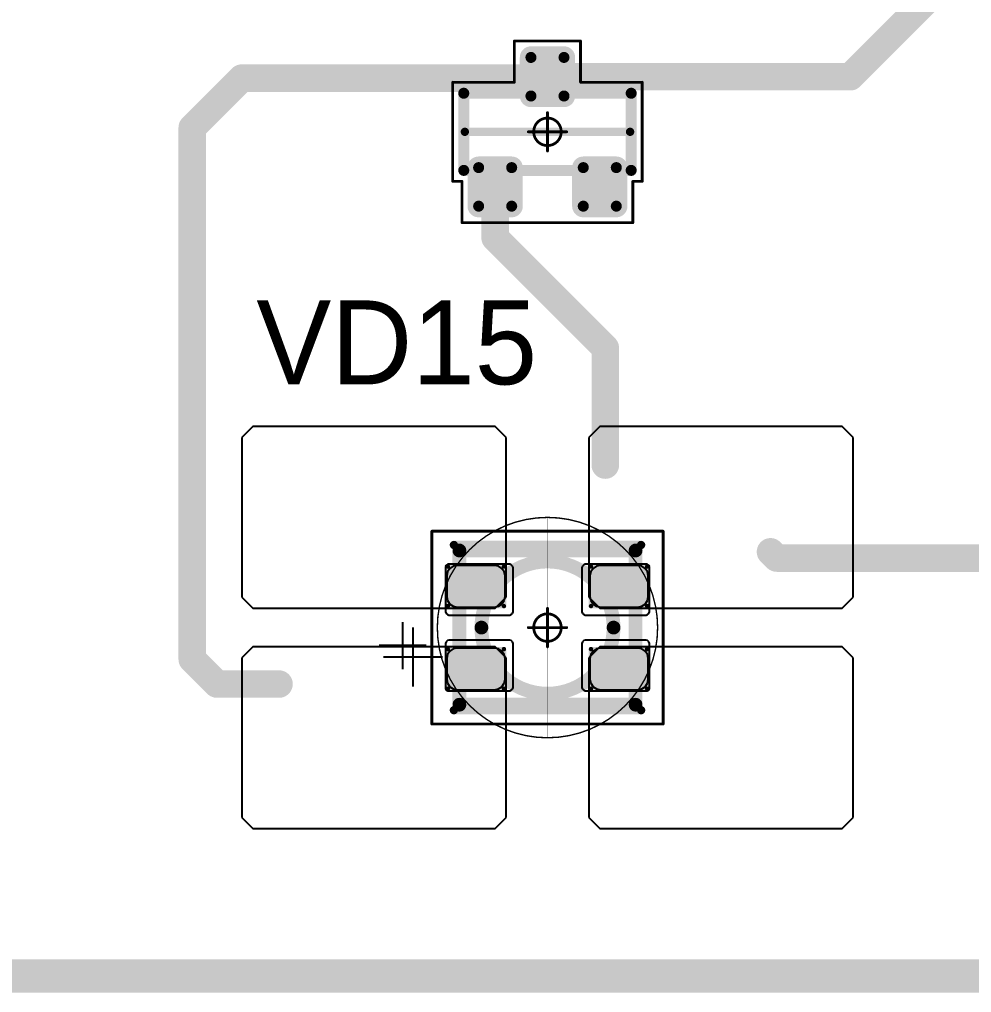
# Model space of a CAD drawing. Header units: millimetres. Extents: x 0 to 400, y 0 to 511.
# Drawn here: x 90.41 to 107.7, y 54.88 to 72.54 of the extents above; entities that cross this region are included whole.
import ezdxf

# ---------------------------------------------------------------- set-up
doc = ezdxf.new("R2010")
doc.units = ezdxf.units.MM
for name, color, linetype in [('Mechanical13', 56, 'Continuous'), ('Mechanical15', 56, 'Continuous'), ('Mechanical2', 216, 'Continuous'), ('TopLayer', 1, 'Continuous'), ('TopOverlay', 2, 'Continuous'), ('TopPaste', 8, 'Continuous'), ('TopSolder', 216, 'Continuous')]:
    doc.layers.add(name, color=color, linetype=linetype)

# ---------------------------------------------------------------- blocks, each defined once
blk = doc.blocks.new('SOT23_582')
at = {"layer": 'Mechanical13', "const_width": 0.2}
for points in [[(-0.7, 1.52), (0.7, 1.52)], [(-0.7, 1.52), (-0.7, -1.52)], [(0.7, 1.52), (0.7, -1.52)], [(-0.7, -1.52), (0.7, -1.52)]]:
    blk.add_lwpolyline(points, dxfattribs=at)
at = {"layer": 'Mechanical13', "const_width": 0.1}
for points in [[(-0.75, 1.52, 1), (-0.65, 1.52, 1)], [(-0.75, 1.52, 1), (-0.65, 1.52, 1)], [(0.65, 1.52, 1), (0.75, 1.52, 1)], [(0.65, 1.52, 1), (0.75, 1.52, 1)], [(-0.75, -1.52, 1), (-0.65, -1.52, 1)], [(-0.75, -1.52, 1), (-0.65, -1.52, 1)], [(0.65, -1.52, 1), (0.75, -1.52, 1)], [(0.65, -1.52, 1), (0.75, -1.52, 1)]]:
    blk.add_lwpolyline(points, format="xyb", close=True, dxfattribs=at)
at = {"layer": 'Mechanical15', "const_width": 0.05}
for points in [[(-0.9, 1.72), (-0.9, 1.55)], [(-0.9, 1.72), (0.9, 1.72)], [(0.9, 1.72), (0.9, 0.6)], [(-1.65, 1.55), (-1.65, -1.55)], [(-1.65, 1.55), (-0.9, 1.55)], [(0.9, 0.6), (1.65, 0.6)], [(1.65, 0.6), (1.65, -0.6)], [(0, 0.35), (0, -0.35)], [(-0.35, 0), (0.35, 0)], [(0.9, -0.6), (1.65, -0.6)], [(0.9, -0.6), (0.9, -1.72)], [(-1.65, -1.55), (-0.9, -1.55)], [(-0.9, -1.55), (-0.9, -1.72)], [(-0.9, -1.72), (0.9, -1.72)]]:
    blk.add_lwpolyline(points, dxfattribs=at)
at = {"layer": 'Mechanical15'}
for points, const_width in [([(-0.913, 1.72, 1), (-0.888, 1.72, 1)], 0.025), ([(-0.913, 1.72, 1), (-0.888, 1.72, 1)], 0.025), ([(0.888, 1.72, 1), (0.913, 1.72, 1)], 0.025), ([(0.888, 1.72, 1), (0.913, 1.72, 1)], 0.025), ([(-1.662, 1.55, 1), (-1.637, 1.55, 1)], 0.025), ([(-1.662, 1.55, 1), (-1.637, 1.55, 1)], 0.025), ([(-0.913, 1.55, 1), (-0.888, 1.55, 1)], 0.025), ([(-0.913, 1.55, 1), (-0.888, 1.55, 1)], 0.025), ([(0.888, 0.6, 1), (0.913, 0.6, 1)], 0.025), ([(0.888, 0.6, 1), (0.913, 0.6, 1)], 0.025), ([(1.637, 0.6, 1), (1.662, 0.6, 1)], 0.025), ([(1.637, 0.6, 1), (1.662, 0.6, 1)], 0.025), ([(-0.012, 0.35, 1), (0.012, 0.35, 1)], 0.025), ([(0.25, 0, 1), (-0.25, 0, 1)], 0.05), ([(-0.362, 0, 1), (-0.337, 0, 1)], 0.025), ([(-0.262, 0, 1), (-0.238, 0, 1)], 0.025), ([(0.238, 0, 1), (0.262, 0, 1)], 0.025), ([(0.337, 0, 1), (0.362, 0, 1)], 0.025), ([(-0.012, -0.35, 1), (0.012, -0.35, 1)], 0.025), ([(0.888, -0.6, 1), (0.913, -0.6, 1)], 0.025), ([(0.888, -0.6, 1), (0.913, -0.6, 1)], 0.025), ([(1.637, -0.6, 1), (1.662, -0.6, 1)], 0.025), ([(1.637, -0.6, 1), (1.662, -0.6, 1)], 0.025), ([(-1.662, -1.55, 1), (-1.637, -1.55, 1)], 0.025), ([(-1.662, -1.55, 1), (-1.637, -1.55, 1)], 0.025), ([(-0.913, -1.55, 1), (-0.888, -1.55, 1)], 0.025), ([(-0.913, -1.55, 1), (-0.888, -1.55, 1)], 0.025), ([(-0.913, -1.72, 1), (-0.888, -1.72, 1)], 0.025), ([(-0.913, -1.72, 1), (-0.888, -1.72, 1)], 0.025), ([(0.888, -1.72, 1), (0.913, -1.72, 1)], 0.025), ([(0.888, -1.72, 1), (0.913, -1.72, 1)], 0.025)]:
    blk.add_lwpolyline(points, format="xyb", close=True, dxfattribs=dict(at, const_width=const_width))
at = {"layer": 'TopLayer', "const_width": 0.1}
for points in [[(-1.4, 1.25, 1), (-1.3, 1.25, 1)], [(-0.7, 1.25, 1), (-0.6, 1.25, 1)], [(-1.4, 0.65, 1), (-1.3, 0.65, 1)], [(-0.7, 0.65, 1), (-0.6, 0.65, 1)], [(0.6, 0.3, 1), (0.7, 0.3, 1)], [(1.3, 0.3, 1), (1.4, 0.3, 1)], [(0.6, -0.3, 1), (0.7, -0.3, 1)], [(1.3, -0.3, 1), (1.4, -0.3, 1)], [(-1.4, -0.65, 1), (-1.3, -0.65, 1)], [(-0.7, -0.65, 1), (-0.6, -0.65, 1)], [(-1.4, -1.25, 1), (-1.3, -1.25, 1)], [(-0.7, -1.25, 1), (-0.6, -1.25, 1)]]:
    blk.add_lwpolyline(points, format="xyb", close=True, dxfattribs=at)
at = {"layer": 'TopLayer'}
for points in [[(-1.45, 1.25), (-1.45, 0.65), (-0.55, 1.25), (-0.55, 0.65)], [(-1.35, 1.35), (-1.35, 0.55), (-0.65, 1.35), (-0.65, 0.55)], [(0.65, 0.4), (0.65, -0.4), (1.35, 0.4), (1.35, -0.4)], [(0.55, 0.3), (0.55, -0.3), (1.45, 0.3), (1.45, -0.3)], [(-1.45, -0.65), (-1.45, -1.25), (-0.55, -0.65), (-0.55, -1.25)], [(-1.35, -0.55), (-1.35, -1.35), (-0.65, -0.55), (-0.65, -1.35)]]:
    blk.add_solid(points, dxfattribs=at)
at = {"layer": 'TopOverlay', "const_width": 0.15}
blk.add_lwpolyline([(0, 1.5), (0, -1.5)], dxfattribs=at)
at = {"layer": 'TopOverlay', "const_width": 0.075}
for points in [[(-0.038, 1.5, 1), (0.038, 1.5, 1)], [(-0.038, -1.5, 1), (0.038, -1.5, 1)]]:
    blk.add_lwpolyline(points, format="xyb", close=True, dxfattribs=at)
at = {"layer": 'TopPaste', "const_width": 0.075}
for points in [[(-1.387, 1.25, 1), (-1.313, 1.25, 1)], [(-0.687, 1.25, 1), (-0.613, 1.25, 1)], [(-1.387, 0.65, 1), (-1.313, 0.65, 1)], [(-0.687, 0.65, 1), (-0.613, 0.65, 1)], [(0.613, 0.3, 1), (0.687, 0.3, 1)], [(1.313, 0.3, 1), (1.387, 0.3, 1)], [(0.613, -0.3, 1), (0.687, -0.3, 1)], [(1.313, -0.3, 1), (1.387, -0.3, 1)], [(-1.387, -0.65, 1), (-1.313, -0.65, 1)], [(-0.687, -0.65, 1), (-0.613, -0.65, 1)], [(-1.387, -1.25, 1), (-1.313, -1.25, 1)], [(-0.687, -1.25, 1), (-0.613, -1.25, 1)]]:
    blk.add_lwpolyline(points, format="xyb", close=True, dxfattribs=at)
at = {"layer": 'TopPaste'}
for points in [[(-1.425, 1.25), (-1.425, 0.65), (-0.575, 1.25), (-0.575, 0.65)], [(-1.35, 1.325), (-1.35, 0.575), (-0.65, 1.325), (-0.65, 0.575)], [(0.65, 0.375), (0.65, -0.375), (1.35, 0.375), (1.35, -0.375)], [(0.575, 0.3), (0.575, -0.3), (1.425, 0.3), (1.425, -0.3)], [(-1.425, -0.65), (-1.425, -1.25), (-0.575, -0.65), (-0.575, -1.25)], [(-1.35, -0.575), (-1.35, -1.325), (-0.65, -0.575), (-0.65, -1.325)]]:
    blk.add_solid(points, dxfattribs=at)
at = {"layer": 'TopSolder', "const_width": 0.202}
for points in [[(-1.451, 1.25, 1), (-1.249, 1.25, 1)], [(-0.751, 1.25, 1), (-0.549, 1.25, 1)], [(-1.451, 0.65, 1), (-1.249, 0.65, 1)], [(-0.751, 0.65, 1), (-0.549, 0.65, 1)], [(0.549, 0.3, 1), (0.751, 0.3, 1)], [(1.249, 0.3, 1), (1.451, 0.3, 1)], [(0.549, -0.3, 1), (0.751, -0.3, 1)], [(1.249, -0.3, 1), (1.451, -0.3, 1)], [(-1.451, -0.65, 1), (-1.249, -0.65, 1)], [(-0.751, -0.65, 1), (-0.549, -0.65, 1)], [(-1.451, -1.25, 1), (-1.249, -1.25, 1)], [(-0.751, -1.25, 1), (-0.549, -1.25, 1)]]:
    blk.add_lwpolyline(points, format="xyb", close=True, dxfattribs=at)
at = {"layer": 'TopSolder'}
for points in [[(-1.35, 1.452), (-1.35, 0.448), (-0.65, 1.452), (-0.65, 0.448)], [(-1.552, 1.25), (-1.552, 0.65), (-0.448, 1.25), (-0.448, 0.65)], [(0.65, 0.502), (0.65, -0.502), (1.35, 0.502), (1.35, -0.502)], [(0.448, 0.3), (0.448, -0.3), (1.552, 0.3), (1.552, -0.3)], [(-1.35, -0.448), (-1.35, -1.452), (-0.65, -0.448), (-0.65, -1.452)], [(-1.552, -0.65), (-1.552, -1.25), (-0.448, -0.65), (-0.448, -1.25)]]:
    blk.add_solid(points, dxfattribs=at)
blk = doc.blocks.new('E65F_786')
at = {"layer": 'Mechanical13'}
for p, q in [((2.441, 1.071), (2.441, 0)), ((1.905, 0.536), (2.976, 0.536))]:
    blk.add_line(p, q, dxfattribs=at)
at = {"layer": 'Mechanical13', "const_width": 0.25}
for points in [[(-1.6, 1.4), (-1.6, -1.4)], [(1.6, 1.4), (-1.6, 1.4)], [(1.6, 1.4), (1.6, -1.4)], [(1.6, -1.4), (-1.6, -1.4)]]:
    blk.add_lwpolyline(points, dxfattribs=at)
at = {"layer": 'Mechanical13'}
for points, const_width in [([(-1.663, 1.4, 1), (-1.538, 1.4, 1)], 0.125), ([(-1.663, 1.4, 1), (-1.538, 1.4, 1)], 0.125), ([(1.537, 1.4, 1), (1.662, 1.4, 1)], 0.125), ([(1.537, 1.4, 1), (1.662, 1.4, 1)], 0.125), ([(1.2, 0, 1), (-1.2, 0, 1)], 0.25), ([(-1.263, 0, 1), (-1.138, 0, 1)], 0.125), ([(1.137, 0, 1), (1.262, 0, 1)], 0.125), ([(-1.663, -1.4, 1), (-1.538, -1.4, 1)], 0.125), ([(-1.663, -1.4, 1), (-1.538, -1.4, 1)], 0.125), ([(1.537, -1.4, 1), (1.662, -1.4, 1)], 0.125), ([(1.537, -1.4, 1), (1.662, -1.4, 1)], 0.125)]:
    blk.add_lwpolyline(points, format="xyb", close=True, dxfattribs=dict(at, const_width=const_width))
at = {"layer": 'Mechanical15', "const_width": 0.05}
for points in [[(2.1, 1.75), (-2.1, 1.75)], [(-2.1, 1.75), (-2.1, -1.75)], [(2.1, 1.75), (2.1, -1.75)], [(0, 0.35), (0, -0.35)], [(0, 0.35), (0, -0.35)], [(0.35, 0), (-0.35, 0)], [(0.35, 0), (-0.35, 0)], [(2.1, -1.75), (-2.1, -1.75)]]:
    blk.add_lwpolyline(points, dxfattribs=at)
at = {"layer": 'Mechanical15'}
for points, const_width in [([(-2.113, 1.75, 1), (-2.088, 1.75, 1)], 0.025), ([(-2.113, 1.75, 1), (-2.088, 1.75, 1)], 0.025), ([(2.087, 1.75, 1), (2.112, 1.75, 1)], 0.025), ([(2.087, 1.75, 1), (2.112, 1.75, 1)], 0.025), ([(-0.013, 0.35, 1), (0.012, 0.35, 1)], 0.025), ([(-0.013, 0.35, 1), (0.012, 0.35, 1)], 0.025), ([(0.25, 0, 1), (-0.25, 0, 1)], 0.05), ([(0.25, 0, 1), (-0.25, 0, 1)], 0.05), ([(-0.363, 0, 1), (-0.338, 0, 1)], 0.025), ([(-0.363, 0, 1), (-0.338, 0, 1)], 0.025), ([(-0.263, 0, 1), (-0.238, 0, 1)], 0.025), ([(-0.263, 0, 1), (-0.238, 0, 1)], 0.025), ([(0.237, 0, 1), (0.262, 0, 1)], 0.025), ([(0.237, 0, 1), (0.262, 0, 1)], 0.025), ([(0.337, 0, 1), (0.362, 0, 1)], 0.025), ([(0.337, 0, 1), (0.362, 0, 1)], 0.025), ([(-0.013, -0.35, 1), (0.012, -0.35, 1)], 0.025), ([(-0.013, -0.35, 1), (0.012, -0.35, 1)], 0.025), ([(-2.113, -1.75, 1), (-2.088, -1.75, 1)], 0.025), ([(-2.113, -1.75, 1), (-2.088, -1.75, 1)], 0.025), ([(2.087, -1.75, 1), (2.112, -1.75, 1)], 0.025), ([(2.087, -1.75, 1), (2.112, -1.75, 1)], 0.025)]:
    blk.add_lwpolyline(points, format="xyb", close=True, dxfattribs=dict(at, const_width=const_width))
at = {"layer": 'TopLayer'}
for p, q in [((-5.35, 3.65), (-5.55, 3.45)), ((-0.95, 3.65), (-5.35, 3.65)), ((-5.35, 3.65), (-5.35, 3.65)), ((-0.75, 3.45), (-0.95, 3.65)), ((0.95, 3.65), (0.75, 3.45)), ((5.35, 3.65), (0.95, 3.65)), ((0.95, 3.65), (0.95, 3.65)), ((5.55, 3.45), (5.35, 3.65)), ((-5.55, 3.45), (-5.55, 3.45)), ((-5.55, 3.45), (-5.55, 0.55)), ((-0.75, 0.55), (-0.75, 3.45)), ((0.75, 3.45), (0.75, 3.45)), ((0.75, 3.45), (0.75, 0.55)), ((5.55, 0.55), (5.55, 3.45)), ((-5.55, 0.55), (-5.35, 0.35)), ((-0.95, 0.35), (-0.75, 0.55)), ((0.75, 0.55), (0.95, 0.35)), ((5.35, 0.35), (5.55, 0.55)), ((-5.35, 0.35), (-0.95, 0.35)), ((0.95, 0.35), (5.35, 0.35)), ((-5.35, -0.35), (-5.55, -0.55)), ((-0.95, -0.35), (-5.35, -0.35)), ((-5.35, -0.35), (-5.35, -0.35)), ((-0.75, -0.55), (-0.95, -0.35)), ((0.95, -0.35), (0.75, -0.55)), ((5.35, -0.35), (0.95, -0.35)), ((0.95, -0.35), (0.95, -0.35)), ((5.55, -0.55), (5.35, -0.35)), ((-5.55, -0.55), (-5.55, -0.55)), ((-5.55, -0.55), (-5.55, -3.45)), ((-0.75, -3.45), (-0.75, -0.55)), ((0.75, -0.55), (0.75, -0.55)), ((0.75, -0.55), (0.75, -3.45)), ((5.55, -3.45), (5.55, -0.55)), ((-5.55, -3.45), (-5.35, -3.65)), ((-0.95, -3.65), (-0.75, -3.45)), ((0.75, -3.45), (0.95, -3.65)), ((5.35, -3.65), (5.55, -3.45)), ((-5.35, -3.65), (-0.95, -3.65)), ((0.95, -3.65), (5.35, -3.65))]:
    blk.add_line(p, q, dxfattribs=at)
at = {"layer": 'TopLayer', "const_width": 0.04}
for points in [[(-1.83, 1.11, 1), (-1.79, 1.11, 1)], [(-0.81, 1.11, 1), (-0.77, 1.11, 1)], [(0.77, 1.11, 1), (0.81, 1.11, 1)], [(1.79, 1.11, 1), (1.83, 1.11, 1)], [(-1.83, 0.39, 1), (-1.79, 0.39, 1)], [(-0.81, 0.39, 1), (-0.77, 0.39, 1)], [(0.77, 0.39, 1), (0.81, 0.39, 1)], [(1.79, 0.39, 1), (1.83, 0.39, 1)], [(-1.83, -0.39, 1), (-1.79, -0.39, 1)], [(-0.81, -0.39, 1), (-0.77, -0.39, 1)], [(0.77, -0.39, 1), (0.81, -0.39, 1)], [(1.79, -0.39, 1), (1.83, -0.39, 1)], [(-1.83, -1.11, 1), (-1.79, -1.11, 1)], [(-0.81, -1.11, 1), (-0.77, -1.11, 1)], [(0.77, -1.11, 1), (0.81, -1.11, 1)], [(1.79, -1.11, 1), (1.83, -1.11, 1)]]:
    blk.add_lwpolyline(points, format="xyb", close=True, dxfattribs=at)
at = {"layer": 'TopLayer'}
for points in [[(-1.85, 1.11), (-1.85, 0.39), (-0.75, 1.11), (-0.75, 0.39)], [(-1.81, 1.15), (-1.81, 0.35), (-0.79, 1.15), (-0.79, 0.35)], [(0.75, 1.11), (0.75, 0.39), (1.85, 1.11), (1.85, 0.39)], [(0.79, 1.15), (0.79, 0.35), (1.81, 1.15), (1.81, 0.35)], [(-1.81, -0.35), (-1.81, -1.15), (-0.79, -0.35), (-0.79, -1.15)], [(0.79, -0.35), (0.79, -1.15), (1.81, -0.35), (1.81, -1.15)], [(-1.85, -0.39), (-1.85, -1.11), (-0.75, -0.39), (-0.75, -1.11)], [(0.75, -0.39), (0.75, -1.11), (1.85, -0.39), (1.85, -1.11)]]:
    blk.add_solid(points, dxfattribs=at)
at = {"layer": 'TopOverlay'}
for p, q in [((2.628, 0.757), (2.628, -0.1)), ((2.2, 0.328), (3.057, 0.328))]:
    blk.add_line(p, q, dxfattribs=at)
at = {"layer": 'TopOverlay', "const_width": 0.15}
for points in [[(1.7, 1.5), (-1.7, 1.5)], [(1.7, -1.5), (-1.7, -1.5)]]:
    blk.add_lwpolyline(points, dxfattribs=at)
at = {"layer": 'TopOverlay', "const_width": 0.075}
for points in [[(-1.738, 1.5, 1), (-1.663, 1.5, 1)], [(1.662, 1.5, 1), (1.737, 1.5, 1)], [(-1.738, -1.5, 1), (-1.663, -1.5, 1)], [(1.662, -1.5, 1), (1.737, -1.5, 1)]]:
    blk.add_lwpolyline(points, format="xyb", close=True, dxfattribs=at)
at = {"layer": 'TopPaste'}
for p, q in [((-1.773, 1.073), (-1.814, 1.011)), ((-1.711, 1.114), (-1.773, 1.073)), ((-1.638, 1.129), (-1.711, 1.114)), ((-0.963, 1.129), (-1.638, 1.129)), ((-0.889, 1.114), (-0.963, 1.129)), ((-0.827, 1.073), (-0.889, 1.114)), ((-0.786, 1.011), (-0.827, 1.073)), ((0.827, 1.073), (0.786, 1.011)), ((0.889, 1.114), (0.827, 1.073)), ((0.962, 1.129), (0.889, 1.114)), ((1.637, 1.129), (0.962, 1.129)), ((1.711, 1.114), (1.637, 1.129)), ((1.773, 1.073), (1.711, 1.114)), ((1.814, 1.011), (1.773, 1.073)), ((-1.814, 1.011), (-1.829, 0.938)), ((-1.829, 0.938), (-1.829, 0.563)), ((-0.771, 0.938), (-0.786, 1.011)), ((-0.771, 0.563), (-0.771, 0.938)), ((0.786, 1.011), (0.771, 0.938)), ((0.771, 0.938), (0.771, 0.563)), ((1.829, 0.938), (1.814, 1.011)), ((1.829, 0.563), (1.829, 0.938)), ((-1.829, 0.563), (-1.814, 0.489)), ((-0.786, 0.489), (-0.771, 0.563)), ((0.771, 0.563), (0.786, 0.489)), ((1.814, 0.489), (1.829, 0.563)), ((-1.814, 0.489), (-1.773, 0.427)), ((-1.773, 0.427), (-1.711, 0.386)), ((-1.711, 0.386), (-1.638, 0.371)), ((-1.638, 0.371), (-0.963, 0.371)), ((-0.963, 0.371), (-0.889, 0.386)), ((-0.889, 0.386), (-0.827, 0.427)), ((-0.827, 0.427), (-0.786, 0.489)), ((0.786, 0.489), (0.827, 0.427)), ((0.827, 0.427), (0.889, 0.386)), ((0.889, 0.386), (0.962, 0.371)), ((0.962, 0.371), (1.637, 0.371)), ((1.637, 0.371), (1.711, 0.386)), ((1.711, 0.386), (1.773, 0.427)), ((1.773, 0.427), (1.814, 0.489)), ((-1.814, -0.489), (-1.829, -0.563)), ((-1.773, -0.427), (-1.814, -0.489)), ((-1.711, -0.386), (-1.773, -0.427)), ((-1.638, -0.371), (-1.711, -0.386)), ((-0.963, -0.371), (-1.638, -0.371)), ((-0.889, -0.386), (-0.963, -0.371)), ((-0.827, -0.427), (-0.889, -0.386)), ((-0.786, -0.489), (-0.827, -0.427)), ((-0.771, -0.563), (-0.786, -0.489)), ((0.786, -0.489), (0.771, -0.563)), ((0.827, -0.427), (0.786, -0.489)), ((0.889, -0.386), (0.827, -0.427)), ((0.962, -0.371), (0.889, -0.386)), ((1.637, -0.371), (0.962, -0.371)), ((1.711, -0.386), (1.637, -0.371)), ((1.773, -0.427), (1.711, -0.386)), ((1.814, -0.489), (1.773, -0.427)), ((1.829, -0.563), (1.814, -0.489)), ((-1.829, -0.563), (-1.829, -0.938)), ((-0.771, -0.938), (-0.771, -0.563)), ((0.771, -0.563), (0.771, -0.938)), ((1.829, -0.938), (1.829, -0.563)), ((-1.829, -0.938), (-1.814, -1.011)), ((-1.814, -1.011), (-1.773, -1.073)), ((-0.827, -1.073), (-0.786, -1.011)), ((-0.786, -1.011), (-0.771, -0.938)), ((0.771, -0.938), (0.786, -1.011)), ((0.786, -1.011), (0.827, -1.073)), ((1.773, -1.073), (1.814, -1.011)), ((1.814, -1.011), (1.829, -0.938)), ((-1.773, -1.073), (-1.711, -1.114)), ((-1.711, -1.114), (-1.638, -1.129)), ((-1.638, -1.129), (-0.963, -1.129)), ((-0.963, -1.129), (-0.889, -1.114)), ((-0.889, -1.114), (-0.827, -1.073)), ((0.827, -1.073), (0.889, -1.114)), ((0.889, -1.114), (0.962, -1.129)), ((0.962, -1.129), (1.637, -1.129)), ((1.637, -1.129), (1.711, -1.114)), ((1.711, -1.114), (1.773, -1.073))]:
    blk.add_line(p, q, dxfattribs=at)
at = {"layer": 'TopSolder'}
for p, q in [((-1.842, 1.129), (-1.85, 1.111)), ((-1.85, 1.111), (-1.85, 1.101)), ((-1.85, 1.101), (-1.85, 1.101)), ((-1.85, 1.101), (-1.85, 0.301)), ((-1.828, 1.143), (-1.842, 1.129)), ((-1.81, 1.151), (-1.828, 1.143)), ((-1.8, 1.151), (-1.81, 1.151)), ((-0.7, 1.151), (-1.8, 1.151)), ((-0.685, 1.151), (-0.7, 1.151)), ((-0.7, 1.151), (-0.7, 1.151)), ((-0.658, 1.139), (-0.685, 1.151)), ((-0.636, 1.118), (-0.658, 1.139)), ((-0.625, 1.09), (-0.636, 1.118)), ((-0.625, 1.076), (-0.625, 1.09)), ((-0.625, 0.301), (-0.625, 1.076)), ((0.636, 1.118), (0.625, 1.09)), ((0.625, 1.09), (0.625, 1.076)), ((0.625, 1.076), (0.625, 1.076)), ((0.625, 1.076), (0.625, 0.301)), ((0.657, 1.139), (0.636, 1.118)), ((0.685, 1.151), (0.657, 1.139)), ((0.7, 1.151), (0.685, 1.151)), ((1.8, 1.151), (0.7, 1.151)), ((1.81, 1.151), (1.8, 1.151)), ((1.8, 1.151), (1.8, 1.151)), ((1.828, 1.143), (1.81, 1.151)), ((1.842, 1.129), (1.828, 1.143)), ((1.85, 1.111), (1.842, 1.129)), ((1.85, 1.101), (1.85, 1.111)), ((1.85, 0.301), (1.85, 1.101)), ((-1.85, 0.301), (-1.85, 0.286)), ((-1.85, 0.286), (-1.839, 0.258)), ((-1.839, 0.258), (-1.818, 0.237)), ((-1.818, 0.237), (-1.79, 0.226)), ((-1.79, 0.226), (-1.775, 0.226)), ((-1.775, 0.226), (-1.775, 0.226)), ((-1.775, 0.226), (-0.7, 0.226)), ((-0.7, 0.226), (-0.685, 0.226)), ((-0.685, 0.226), (-0.658, 0.237)), ((-0.658, 0.237), (-0.636, 0.258)), ((-0.636, 0.258), (-0.625, 0.286)), ((-0.625, 0.286), (-0.625, 0.301)), ((-0.625, 0.301), (-0.625, 0.301)), ((0.625, 0.301), (0.625, 0.286)), ((0.625, 0.286), (0.636, 0.258)), ((0.636, 0.258), (0.657, 0.237)), ((0.657, 0.237), (0.685, 0.226)), ((0.685, 0.226), (0.7, 0.226)), ((0.7, 0.226), (0.7, 0.226)), ((0.7, 0.226), (1.775, 0.226)), ((1.775, 0.226), (1.79, 0.226)), ((1.79, 0.226), (1.817, 0.237)), ((1.817, 0.237), (1.839, 0.258)), ((1.839, 0.258), (1.85, 0.286)), ((1.85, 0.286), (1.85, 0.301)), ((1.85, 0.301), (1.85, 0.301)), ((-1.839, -0.257), (-1.85, -0.285)), ((-1.85, -0.285), (-1.85, -0.299)), ((-1.85, -0.299), (-1.85, -0.299)), ((-1.85, -0.299), (-1.85, -1.099)), ((-1.818, -0.236), (-1.839, -0.257)), ((-1.79, -0.224), (-1.818, -0.236)), ((-1.775, -0.224), (-1.79, -0.224)), ((-0.7, -0.224), (-1.775, -0.224)), ((-0.685, -0.224), (-0.7, -0.224)), ((-0.7, -0.224), (-0.7, -0.224)), ((-0.658, -0.236), (-0.685, -0.224)), ((-0.636, -0.257), (-0.658, -0.236)), ((-0.625, -0.285), (-0.636, -0.257)), ((-0.625, -0.299), (-0.625, -0.285)), ((-0.625, -1.074), (-0.625, -0.299)), ((0.636, -0.257), (0.625, -0.285)), ((0.625, -0.285), (0.625, -0.299)), ((0.625, -0.299), (0.625, -0.299)), ((0.625, -0.299), (0.625, -1.074)), ((0.657, -0.236), (0.636, -0.257)), ((0.685, -0.224), (0.657, -0.236)), ((0.7, -0.224), (0.685, -0.224)), ((1.775, -0.224), (0.7, -0.224)), ((1.79, -0.224), (1.775, -0.224)), ((1.775, -0.224), (1.775, -0.224)), ((1.817, -0.236), (1.79, -0.224)), ((1.839, -0.257), (1.817, -0.236)), ((1.85, -0.285), (1.839, -0.257)), ((1.85, -0.299), (1.85, -0.285)), ((1.85, -1.099), (1.85, -0.299)), ((-1.85, -1.099), (-1.85, -1.109)), ((-1.85, -1.109), (-1.842, -1.128)), ((-1.842, -1.128), (-1.828, -1.142)), ((-1.828, -1.142), (-1.81, -1.149)), ((-1.81, -1.149), (-1.8, -1.149)), ((-1.8, -1.149), (-0.7, -1.149)), ((-1.8, -1.149), (-1.8, -1.149)), ((-0.7, -1.149), (-0.685, -1.149)), ((-0.685, -1.149), (-0.658, -1.138)), ((-0.658, -1.138), (-0.636, -1.117)), ((-0.636, -1.117), (-0.625, -1.089)), ((-0.625, -1.089), (-0.625, -1.074)), ((-0.625, -1.074), (-0.625, -1.074)), ((0.625, -1.074), (0.625, -1.089)), ((0.625, -1.089), (0.636, -1.117)), ((0.636, -1.117), (0.657, -1.138)), ((0.657, -1.138), (0.685, -1.149)), ((0.685, -1.149), (0.7, -1.149)), ((0.7, -1.149), (1.8, -1.149)), ((0.7, -1.149), (0.7, -1.149)), ((1.8, -1.149), (1.81, -1.149)), ((1.81, -1.149), (1.828, -1.142)), ((1.828, -1.142), (1.842, -1.128)), ((1.842, -1.128), (1.85, -1.109)), ((1.85, -1.109), (1.85, -1.099)), ((1.85, -1.099), (1.85, -1.099))]:
    blk.add_line(p, q, dxfattribs=at)

msp = doc.modelspace()

# ---------------------------------------------------------------- linework, layer by layer
at = {"layer": 'Mechanical2'}
for points, const_width in [([(102, 61.5, 1), (98, 61.5, 1)], 0.0254), ([(100, 63.5, 1), (100, 63.5, 1)], 0.0005), ([(97.994, 61.5, 1), (98.006, 61.5, 1)], 0.0127), ([(98, 61.5, 1), (98, 61.5, 1)], 0.0005), ([(101.994, 61.5, 1), (102.006, 61.5, 1)], 0.0127), ([(102, 61.5, 1), (102, 61.5, 1)], 0.0005), ([(100, 59.5, 1), (100, 59.5, 1)], 0.0005)]:
    msp.add_lwpolyline(points, format="xyb", close=True, dxfattribs=dict(at, const_width=const_width))
at = {"layer": 'Mechanical2', "const_width": 0.001}
for points in [[(100, 59.5), (100, 63.5)], [(98, 61.5), (102, 61.5)]]:
    msp.add_lwpolyline(points, dxfattribs=at)
at = {"layer": 'TopLayer'}
for points, const_width in [([(105.5, 71.5), (107.2, 73.2)], 0.5), ([(93.55, 70.575), (94.45, 71.475)], 0.5), ([(94.45, 71.475), (99.85, 71.475)], 0.5), ([(99.85, 71.475), (99.875, 71.5)], 0.5), ([(99.875, 71.5), (100, 71.5)], 0.5), ([(100, 71.5), (105.5, 71.5)], 0.5), ([(93.55, 60.925), (93.55, 70.575)], 0.5), ([(99.05, 68.575), (99.05, 69.5)], 0.5), ([(99.05, 68.575), (101.05, 66.575)], 0.5), ([(101.05, 64.45), (101.05, 66.575)], 0.5), ([(104.05, 62.875), (104.163, 62.762)], 0.5), ([(104.163, 62.762), (111.3, 62.762)], 0.5), ([(93.55, 60.925), (94, 60.475)], 0.5), ([(94, 60.475), (95.125, 60.475)], 0.5), ([(80.775, 55.175), (111.151, 55.175)], 0.6)]:
    msp.add_lwpolyline(points, dxfattribs=dict(at, const_width=const_width))
at = {"layer": 'TopLayer', "const_width": 0.25}
for points in [[(94.325, 71.475, 1), (94.575, 71.475, 1)], [(94.325, 71.475, 1), (94.575, 71.475, 1)], [(99.725, 71.475, 1), (99.975, 71.475, 1)], [(99.725, 71.475, 1), (99.975, 71.475, 1)], [(99.75, 71.5, 1), (100, 71.5, 1)], [(99.75, 71.5, 1), (100, 71.5, 1)], [(99.875, 71.5, 1), (100.125, 71.5, 1)], [(99.875, 71.5, 1), (100.125, 71.5, 1)], [(105.375, 71.5, 1), (105.625, 71.5, 1)], [(105.375, 71.5, 1), (105.625, 71.5, 1)], [(93.425, 70.575, 1), (93.675, 70.575, 1)], [(93.425, 70.575, 1), (93.675, 70.575, 1)], [(98.925, 69.5, 1), (99.175, 69.5, 1)], [(98.925, 68.575, 1), (99.175, 68.575, 1)], [(98.925, 68.575, 1), (99.175, 68.575, 1)], [(100.925, 66.575, 1), (101.175, 66.575, 1)], [(100.925, 66.575, 1), (101.175, 66.575, 1)], [(100.925, 64.45, 1), (101.175, 64.45, 1)], [(103.925, 62.875, 1), (104.175, 62.875, 1)], [(104.038, 62.762, 1), (104.288, 62.762, 1)], [(104.038, 62.762, 1), (104.288, 62.762, 1)], [(93.425, 60.925, 1), (93.675, 60.925, 1)], [(93.425, 60.925, 1), (93.675, 60.925, 1)], [(93.875, 60.475, 1), (94.125, 60.475, 1)], [(93.875, 60.475, 1), (94.125, 60.475, 1)], [(95, 60.475, 1), (95.25, 60.475, 1)]]:
    msp.add_lwpolyline(points, format="xyb", close=True, dxfattribs=at)

# ---------------------------------------------------------------- block references
for name, p, rotation in [('SOT23_582', (100, 70.5), 90), ('E65F_786', (100, 61.5), 180)]:
    msp.add_blockref(name, p, dxfattribs=dict(rotation=rotation))

# ---------------------------------------------------------------- texts
at = {"layer": 'TopOverlay'}
msp.add_text('VD15', height=1.524, dxfattribs=at).set_placement((94.714, 65.916))

doc.saveas('drawing.dxf')
